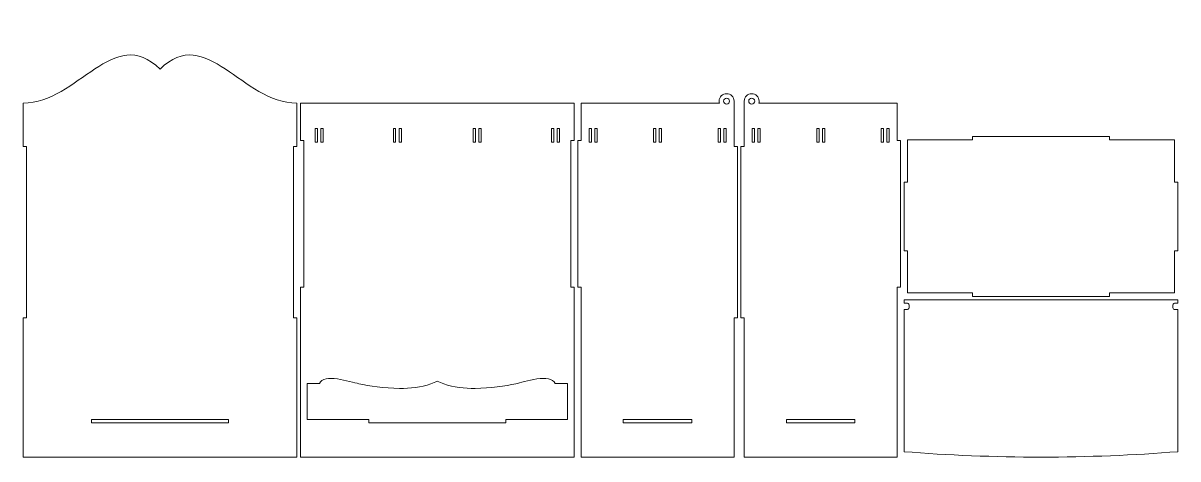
# Model space of a CAD drawing. Header units: millimetres. Extents: x -1461 to 1461, y -779 to 779.
# Drawn here: x 449 to 1461, y -773 to -391 of the extents above; entities that cross this region are included whole.
import ezdxf

# ---------------------------------------------------------------- set-up
doc = ezdxf.new("R2010")
doc.units = ezdxf.units.MM
doc.header["$MEASUREMENT"] = 0
doc.layers.add('Camada 1', color=7, linetype='Continuous')

msp = doc.modelspace()

# ---------------------------------------------------------------- linework, layer by layer
at = {"layer": 'Camada 1', "color": 250, "lineweight": 20}
for points, knots in [([(451.8606, -499.1562), (451.8606, -499.1562), (451.8606, -649.1561), (451.8606, -649.1561), (451.8606, -649.1561), (451.8606, -649.1561), (448.8606, -649.1561), (448.8606, -649.1561), (448.8606, -649.1561), (448.8606, -649.1561), (448.8606, -771.1561), (448.8606, -771.1561), (448.8606, -771.1561), (448.8606, -771.1561), (688.8605, -771.1561), (688.8605, -771.1561), (688.8605, -771.1561), (688.8605, -771.1561), (688.8605, -649.1561), (688.8605, -649.1561), (688.8605, -649.1561), (688.8605, -649.1561), (685.8605, -649.1561), (685.8605, -649.1561), (685.8605, -649.1561), (685.8605, -649.1561), (685.8605, -499.1562), (685.8605, -499.1562), (685.8605, -499.1562), (685.8605, -499.1562), (688.8605, -499.1562), (688.8605, -499.1562), (688.8605, -499.1562), (688.8605, -499.1562), (688.8605, -461.1562), (688.8605, -461.1562), (688.8605, -461.1562), (640.902, -461.1562), (609.3061, -390.972), (568.8606, -431.4175), (568.8606, -431.4175), (528.4151, -390.972), (496.8192, -461.1562), (448.8606, -461.1562), (448.8606, -461.1562), (448.8606, -461.1562), (448.8606, -499.1562), (448.8606, -499.1562), (448.8606, -499.1562), (448.8606, -499.1562), (451.8606, -499.1562), (451.8606, -499.1562)], [0, 0, 0, 0, 0.071428571, 0.071428571, 0.071428571, 0.071428571, 0.142857143, 0.142857143, 0.142857143, 0.142857143, 0.214285714, 0.214285714, 0.214285714, 0.214285714, 0.285714286, 0.285714286, 0.285714286, 0.285714286, 0.357142857, 0.357142857, 0.357142857, 0.357142857, 0.428571429, 0.428571429, 0.428571429, 0.428571429, 0.5, 0.5, 0.5, 0.5, 0.571428571, 0.571428571, 0.571428571, 0.571428571, 0.642857143, 0.642857143, 0.642857143, 0.642857143, 0.714285714, 0.714285714, 0.714285714, 0.714285714, 0.785714286, 0.785714286, 0.785714286, 0.785714286, 0.857142857, 0.857142857, 0.857142857, 0.857142857, 1, 1, 1, 1]), ([(1071.8605, -771.1561), (1071.8605, -771.1561), (1071.8605, -649.1561), (1071.8605, -649.1561), (1071.8605, -649.1561), (1071.8605, -649.1561), (1074.8605, -649.1561), (1074.8605, -649.1561), (1074.8605, -649.1561), (1074.8605, -649.1561), (1074.8605, -499.1561), (1074.8605, -499.1561), (1074.8605, -499.1561), (1074.8605, -499.1561), (1071.8605, -499.1561), (1071.8605, -499.1561), (1071.8605, -499.1561), (1071.8605, -499.1561), (1071.8605, -459.3252), (1071.8605, -459.3252), (1071.8605, -459.3252), (1071.8605, -455.7279), (1068.9443, -452.8117), (1065.347, -452.8117), (1065.347, -452.8117), (1061.7497, -452.8117), (1058.8335, -455.7279), (1058.8335, -459.3252), (1058.8335, -459.3252), (1058.8335, -459.9609), (1058.9247, -460.5753), (1059.0944, -461.1561), (1059.0944, -461.1561), (1059.0944, -461.1561), (937.8605, -461.1561), (937.8605, -461.1561), (937.8605, -461.1561), (937.8605, -461.1561), (937.8605, -493.7275), (937.8605, -493.7275), (937.8605, -493.7275), (937.8605, -493.7275), (934.8605, -493.7275), (934.8605, -493.7275), (934.8605, -493.7275), (934.8605, -493.7275), (934.8605, -622.2989), (934.8605, -622.2989), (934.8605, -622.2989), (934.8605, -622.2989), (937.8605, -622.2989), (937.8605, -622.2989), (937.8605, -622.2989), (937.8605, -622.2989), (937.8605, -741.1561), (937.8605, -741.1561), (937.8605, -741.1561), (937.8605, -741.1561), (937.8605, -771.1561), (937.8605, -771.1561), (937.8605, -771.1561), (937.8605, -771.1561), (1071.8605, -771.1561), (1071.8605, -771.1561)], [0, 0, 0, 0, 0.058823529, 0.058823529, 0.058823529, 0.058823529, 0.117647059, 0.117647059, 0.117647059, 0.117647059, 0.176470588, 0.176470588, 0.176470588, 0.176470588, 0.235294118, 0.235294118, 0.235294118, 0.235294118, 0.294117647, 0.294117647, 0.294117647, 0.294117647, 0.352941176, 0.352941176, 0.352941176, 0.352941176, 0.411764706, 0.411764706, 0.411764706, 0.411764706, 0.470588235, 0.470588235, 0.470588235, 0.470588235, 0.529411765, 0.529411765, 0.529411765, 0.529411765, 0.588235294, 0.588235294, 0.588235294, 0.588235294, 0.647058824, 0.647058824, 0.647058824, 0.647058824, 0.705882353, 0.705882353, 0.705882353, 0.705882353, 0.764705882, 0.764705882, 0.764705882, 0.764705882, 0.823529412, 0.823529412, 0.823529412, 0.823529412, 0.882352941, 0.882352941, 0.882352941, 0.882352941, 1, 1, 1, 1]), ([(1080.8605, -771.1561), (1080.8605, -771.1561), (1080.8605, -649.1561), (1080.8605, -649.1561), (1080.8605, -649.1561), (1080.8605, -649.1561), (1077.8605, -649.1561), (1077.8605, -649.1561), (1077.8605, -649.1561), (1077.8605, -649.1561), (1077.8605, -499.1561), (1077.8605, -499.1561), (1077.8605, -499.1561), (1077.8605, -499.1561), (1080.8605, -499.1561), (1080.8605, -499.1561), (1080.8605, -499.1561), (1080.8605, -499.1561), (1080.8605, -459.3252), (1080.8605, -459.3252), (1080.8605, -459.3252), (1080.8605, -455.7279), (1083.7767, -452.8117), (1087.374, -452.8117), (1087.374, -452.8117), (1090.9713, -452.8117), (1093.8875, -455.7279), (1093.8875, -459.3252), (1093.8875, -459.3252), (1093.8875, -459.9609), (1093.7963, -460.5753), (1093.6266, -461.1561), (1093.6266, -461.1561), (1093.6266, -461.1561), (1214.8605, -461.1561), (1214.8605, -461.1561), (1214.8605, -461.1561), (1214.8605, -461.1561), (1214.8605, -493.7275), (1214.8605, -493.7275), (1214.8605, -493.7275), (1214.8605, -493.7275), (1217.8605, -493.7275), (1217.8605, -493.7275), (1217.8605, -493.7275), (1217.8605, -493.7275), (1217.8605, -622.2989), (1217.8605, -622.2989), (1217.8605, -622.2989), (1217.8605, -622.2989), (1214.8605, -622.2989), (1214.8605, -622.2989), (1214.8605, -622.2989), (1214.8605, -622.2989), (1214.8605, -741.1561), (1214.8605, -741.1561), (1214.8605, -741.1561), (1214.8605, -741.1561), (1214.8605, -771.1561), (1214.8605, -771.1561), (1214.8605, -771.1561), (1214.8605, -771.1561), (1080.8605, -771.1561), (1080.8605, -771.1561)], [0, 0, 0, 0, 0.058823529, 0.058823529, 0.058823529, 0.058823529, 0.117647059, 0.117647059, 0.117647059, 0.117647059, 0.176470588, 0.176470588, 0.176470588, 0.176470588, 0.235294118, 0.235294118, 0.235294118, 0.235294118, 0.294117647, 0.294117647, 0.294117647, 0.294117647, 0.352941176, 0.352941176, 0.352941176, 0.352941176, 0.411764706, 0.411764706, 0.411764706, 0.411764706, 0.470588235, 0.470588235, 0.470588235, 0.470588235, 0.529411765, 0.529411765, 0.529411765, 0.529411765, 0.588235294, 0.588235294, 0.588235294, 0.588235294, 0.647058824, 0.647058824, 0.647058824, 0.647058824, 0.705882353, 0.705882353, 0.705882353, 0.705882353, 0.764705882, 0.764705882, 0.764705882, 0.764705882, 0.823529412, 0.823529412, 0.823529412, 0.823529412, 0.882352941, 0.882352941, 0.882352941, 0.882352941, 1, 1, 1, 1]), ([(691.8605, -622.2989), (691.8605, -622.2989), (691.8605, -771.1561), (691.8605, -771.1561), (691.8605, -771.1561), (691.8605, -771.1561), (931.8605, -771.1561), (931.8605, -771.1561), (931.8605, -771.1561), (931.8605, -771.1561), (931.8605, -622.2989), (931.8605, -622.2989), (931.8605, -622.2989), (931.8605, -622.2989), (928.8605, -622.2989), (928.8605, -622.2989), (928.8605, -622.2989), (928.8605, -622.2989), (928.8605, -493.7275), (928.8605, -493.7275), (928.8605, -493.7275), (928.8605, -493.7275), (931.8605, -493.7275), (931.8605, -493.7275), (931.8605, -493.7275), (931.8605, -493.7275), (931.8605, -461.1561), (931.8605, -461.1561), (931.8605, -461.1561), (931.8605, -461.1561), (691.8605, -461.1561), (691.8605, -461.1561), (691.8605, -461.1561), (691.8605, -461.1561), (691.8605, -493.7275), (691.8605, -493.7275), (691.8605, -493.7275), (691.8605, -493.7275), (694.8605, -493.7275), (694.8605, -493.7275), (694.8605, -493.7275), (694.8605, -493.7275), (694.8605, -622.2989), (694.8605, -622.2989), (694.8605, -622.2989), (694.8605, -622.2989), (691.8605, -622.2989), (691.8605, -622.2989)], [0, 0, 0, 0, 0.076923077, 0.076923077, 0.076923077, 0.076923077, 0.153846154, 0.153846154, 0.153846154, 0.153846154, 0.230769231, 0.230769231, 0.230769231, 0.230769231, 0.307692308, 0.307692308, 0.307692308, 0.307692308, 0.384615385, 0.384615385, 0.384615385, 0.384615385, 0.461538462, 0.461538462, 0.461538462, 0.461538462, 0.538461538, 0.538461538, 0.538461538, 0.538461538, 0.615384615, 0.615384615, 0.615384615, 0.615384615, 0.692307692, 0.692307692, 0.692307692, 0.692307692, 0.769230769, 0.769230769, 0.769230769, 0.769230769, 0.846153846, 0.846153846, 0.846153846, 0.846153846, 1, 1, 1, 1]), ([(1067.9605, -459.3252), (1067.9605, -460.7686), (1066.7904, -461.9387), (1065.347, -461.9387), (1065.347, -461.9387), (1063.9036, -461.9387), (1062.7335, -460.7686), (1062.7335, -459.3252), (1062.7335, -459.3252), (1062.7335, -457.8818), (1063.9036, -456.7117), (1065.347, -456.7117), (1065.347, -456.7117), (1066.7904, -456.7117), (1067.9605, -457.8818), (1067.9605, -459.3252)], [0, 0, 0, 0, 0.2, 0.2, 0.2, 0.2, 0.4, 0.4, 0.4, 0.4, 0.6, 0.6, 0.6, 0.6, 1, 1, 1, 1]), ([(1084.7605, -459.3252), (1084.7605, -460.7686), (1085.9306, -461.9387), (1087.374, -461.9387), (1087.374, -461.9387), (1088.8174, -461.9387), (1089.9875, -460.7686), (1089.9875, -459.3252), (1089.9875, -459.3252), (1089.9875, -457.8818), (1088.8174, -456.7117), (1087.374, -456.7117), (1087.374, -456.7117), (1085.9306, -456.7117), (1084.7605, -457.8818), (1084.7605, -459.3252)], [0, 0, 0, 0, 0.2, 0.2, 0.2, 0.2, 0.4, 0.4, 0.4, 0.4, 0.6, 0.6, 0.6, 0.6, 1, 1, 1, 1]), ([(704.8419, -483.1561), (704.8419, -483.1561), (706.8419, -483.1561), (706.8419, -483.1561), (706.8419, -483.1561), (706.8419, -483.1561), (706.8419, -495.1561), (706.8419, -495.1561), (706.8419, -495.1561), (706.8419, -495.1561), (704.8419, -495.1561), (704.8419, -495.1561), (704.8419, -495.1561), (704.8419, -495.1561), (704.8419, -483.1561), (704.8419, -483.1561)], [0, 0, 0, 0, 0.2, 0.2, 0.2, 0.2, 0.4, 0.4, 0.4, 0.4, 0.6, 0.6, 0.6, 0.6, 1, 1, 1, 1]), ([(709.8419, -483.1561), (709.8419, -483.1561), (711.8419, -483.1561), (711.8419, -483.1561), (711.8419, -483.1561), (711.8419, -483.1561), (711.8419, -495.1561), (711.8419, -495.1561), (711.8419, -495.1561), (711.8419, -495.1561), (709.8419, -495.1561), (709.8419, -495.1561), (709.8419, -495.1561), (709.8419, -495.1561), (709.8419, -483.1561), (709.8419, -483.1561)], [0, 0, 0, 0, 0.2, 0.2, 0.2, 0.2, 0.4, 0.4, 0.4, 0.4, 0.6, 0.6, 0.6, 0.6, 1, 1, 1, 1]), ([(773.3543, -483.1561), (773.3543, -483.1561), (775.3543, -483.1561), (775.3543, -483.1561), (775.3543, -483.1561), (775.3543, -483.1561), (775.3543, -495.1561), (775.3543, -495.1561), (775.3543, -495.1561), (775.3543, -495.1561), (773.3543, -495.1561), (773.3543, -495.1561), (773.3543, -495.1561), (773.3543, -495.1561), (773.3543, -483.1561), (773.3543, -483.1561)], [0, 0, 0, 0, 0.2, 0.2, 0.2, 0.2, 0.4, 0.4, 0.4, 0.4, 0.6, 0.6, 0.6, 0.6, 1, 1, 1, 1]), ([(778.3543, -483.1561), (778.3543, -483.1561), (780.3543, -483.1561), (780.3543, -483.1561), (780.3543, -483.1561), (780.3543, -483.1561), (780.3543, -495.1561), (780.3543, -495.1561), (780.3543, -495.1561), (780.3543, -495.1561), (778.3543, -495.1561), (778.3543, -495.1561), (778.3543, -495.1561), (778.3543, -495.1561), (778.3543, -483.1561), (778.3543, -483.1561)], [0, 0, 0, 0, 0.2, 0.2, 0.2, 0.2, 0.4, 0.4, 0.4, 0.4, 0.6, 0.6, 0.6, 0.6, 1, 1, 1, 1]), ([(843.3667, -483.1561), (843.3667, -483.1561), (845.3667, -483.1561), (845.3667, -483.1561), (845.3667, -483.1561), (845.3667, -483.1561), (845.3667, -495.1561), (845.3667, -495.1561), (845.3667, -495.1561), (845.3667, -495.1561), (843.3667, -495.1561), (843.3667, -495.1561), (843.3667, -495.1561), (843.3667, -495.1561), (843.3667, -483.1561), (843.3667, -483.1561)], [0, 0, 0, 0, 0.2, 0.2, 0.2, 0.2, 0.4, 0.4, 0.4, 0.4, 0.6, 0.6, 0.6, 0.6, 1, 1, 1, 1]), ([(848.3667, -483.1561), (848.3667, -483.1561), (850.3667, -483.1561), (850.3667, -483.1561), (850.3667, -483.1561), (850.3667, -483.1561), (850.3667, -495.1561), (850.3667, -495.1561), (850.3667, -495.1561), (850.3667, -495.1561), (848.3667, -495.1561), (848.3667, -495.1561), (848.3667, -495.1561), (848.3667, -495.1561), (848.3667, -483.1561), (848.3667, -483.1561)], [0, 0, 0, 0, 0.2, 0.2, 0.2, 0.2, 0.4, 0.4, 0.4, 0.4, 0.6, 0.6, 0.6, 0.6, 1, 1, 1, 1]), ([(911.8791, -483.1561), (911.8791, -483.1561), (913.8791, -483.1561), (913.8791, -483.1561), (913.8791, -483.1561), (913.8791, -483.1561), (913.8791, -495.1561), (913.8791, -495.1561), (913.8791, -495.1561), (913.8791, -495.1561), (911.8791, -495.1561), (911.8791, -495.1561), (911.8791, -495.1561), (911.8791, -495.1561), (911.8791, -483.1561), (911.8791, -483.1561)], [0, 0, 0, 0, 0.2, 0.2, 0.2, 0.2, 0.4, 0.4, 0.4, 0.4, 0.6, 0.6, 0.6, 0.6, 1, 1, 1, 1]), ([(916.8791, -483.1561), (916.8791, -483.1561), (918.8791, -483.1561), (918.8791, -483.1561), (918.8791, -483.1561), (918.8791, -483.1561), (918.8791, -495.1561), (918.8791, -495.1561), (918.8791, -495.1561), (918.8791, -495.1561), (916.8791, -495.1561), (916.8791, -495.1561), (916.8791, -495.1561), (916.8791, -495.1561), (916.8791, -483.1561), (916.8791, -483.1561)], [0, 0, 0, 0, 0.2, 0.2, 0.2, 0.2, 0.4, 0.4, 0.4, 0.4, 0.6, 0.6, 0.6, 0.6, 1, 1, 1, 1]), ([(944.8419, -483.1561), (944.8419, -483.1561), (944.8419, -495.1561), (944.8419, -495.1561), (944.8419, -495.1561), (944.8419, -495.1561), (946.8419, -495.1561), (946.8419, -495.1561), (946.8419, -495.1561), (946.8419, -495.1561), (946.8419, -483.1561), (946.8419, -483.1561), (946.8419, -483.1561), (946.8419, -483.1561), (944.8419, -483.1561), (944.8419, -483.1561)], [0, 0, 0, 0, 0.2, 0.2, 0.2, 0.2, 0.4, 0.4, 0.4, 0.4, 0.6, 0.6, 0.6, 0.6, 1, 1, 1, 1]), ([(949.8419, -483.1561), (949.8419, -483.1561), (949.8419, -495.1561), (949.8419, -495.1561), (949.8419, -495.1561), (949.8419, -495.1561), (951.8419, -495.1561), (951.8419, -495.1561), (951.8419, -495.1561), (951.8419, -495.1561), (951.8419, -483.1561), (951.8419, -483.1561), (951.8419, -483.1561), (951.8419, -483.1561), (949.8419, -483.1561), (949.8419, -483.1561)], [0, 0, 0, 0, 0.2, 0.2, 0.2, 0.2, 0.4, 0.4, 0.4, 0.4, 0.6, 0.6, 0.6, 0.6, 1, 1, 1, 1]), ([(1003.3609, -483.1561), (1003.3609, -483.1561), (1003.3609, -495.1561), (1003.3609, -495.1561), (1003.3609, -495.1561), (1003.3609, -495.1561), (1001.3609, -495.1561), (1001.3609, -495.1561), (1001.3609, -495.1561), (1001.3609, -495.1561), (1001.3609, -483.1561), (1001.3609, -483.1561), (1001.3609, -483.1561), (1001.3609, -483.1561), (1003.3609, -483.1561), (1003.3609, -483.1561)], [0, 0, 0, 0, 0.2, 0.2, 0.2, 0.2, 0.4, 0.4, 0.4, 0.4, 0.6, 0.6, 0.6, 0.6, 1, 1, 1, 1]), ([(1008.3609, -483.1561), (1008.3609, -483.1561), (1008.3609, -495.1561), (1008.3609, -495.1561), (1008.3609, -495.1561), (1008.3609, -495.1561), (1006.3609, -495.1561), (1006.3609, -495.1561), (1006.3609, -495.1561), (1006.3609, -495.1561), (1006.3609, -483.1561), (1006.3609, -483.1561), (1006.3609, -483.1561), (1006.3609, -483.1561), (1008.3609, -483.1561), (1008.3609, -483.1561)], [0, 0, 0, 0, 0.2, 0.2, 0.2, 0.2, 0.4, 0.4, 0.4, 0.4, 0.6, 0.6, 0.6, 0.6, 1, 1, 1, 1]), ([(1059.8795, -483.1561), (1059.8795, -483.1561), (1059.8795, -495.1561), (1059.8795, -495.1561), (1059.8795, -495.1561), (1059.8795, -495.1561), (1057.8795, -495.1561), (1057.8795, -495.1561), (1057.8795, -495.1561), (1057.8795, -495.1561), (1057.8795, -483.1561), (1057.8795, -483.1561), (1057.8795, -483.1561), (1057.8795, -483.1561), (1059.8795, -483.1561), (1059.8795, -483.1561)], [0, 0, 0, 0, 0.2, 0.2, 0.2, 0.2, 0.4, 0.4, 0.4, 0.4, 0.6, 0.6, 0.6, 0.6, 1, 1, 1, 1]), ([(1064.8795, -483.1561), (1064.8795, -483.1561), (1064.8795, -495.1561), (1064.8795, -495.1561), (1064.8795, -495.1561), (1064.8795, -495.1561), (1062.8795, -495.1561), (1062.8795, -495.1561), (1062.8795, -495.1561), (1062.8795, -495.1561), (1062.8795, -483.1561), (1062.8795, -483.1561), (1062.8795, -483.1561), (1062.8795, -483.1561), (1064.8795, -483.1561), (1064.8795, -483.1561)], [0, 0, 0, 0, 0.2, 0.2, 0.2, 0.2, 0.4, 0.4, 0.4, 0.4, 0.6, 0.6, 0.6, 0.6, 1, 1, 1, 1]), ([(1087.8415, -483.1561), (1087.8415, -483.1561), (1087.8415, -495.1561), (1087.8415, -495.1561), (1087.8415, -495.1561), (1087.8415, -495.1561), (1089.8415, -495.1561), (1089.8415, -495.1561), (1089.8415, -495.1561), (1089.8415, -495.1561), (1089.8415, -483.1561), (1089.8415, -483.1561), (1089.8415, -483.1561), (1089.8415, -483.1561), (1087.8415, -483.1561), (1087.8415, -483.1561)], [0, 0, 0, 0, 0.2, 0.2, 0.2, 0.2, 0.4, 0.4, 0.4, 0.4, 0.6, 0.6, 0.6, 0.6, 1, 1, 1, 1]), ([(1092.8415, -483.1561), (1092.8415, -483.1561), (1092.8415, -495.1561), (1092.8415, -495.1561), (1092.8415, -495.1561), (1092.8415, -495.1561), (1094.8415, -495.1561), (1094.8415, -495.1561), (1094.8415, -495.1561), (1094.8415, -495.1561), (1094.8415, -483.1561), (1094.8415, -483.1561), (1094.8415, -483.1561), (1094.8415, -483.1561), (1092.8415, -483.1561), (1092.8415, -483.1561)], [0, 0, 0, 0, 0.2, 0.2, 0.2, 0.2, 0.4, 0.4, 0.4, 0.4, 0.6, 0.6, 0.6, 0.6, 1, 1, 1, 1]), ([(1146.3605, -483.1561), (1146.3605, -483.1561), (1146.3605, -495.1561), (1146.3605, -495.1561), (1146.3605, -495.1561), (1146.3605, -495.1561), (1144.3605, -495.1561), (1144.3605, -495.1561), (1144.3605, -495.1561), (1144.3605, -495.1561), (1144.3605, -483.1561), (1144.3605, -483.1561), (1144.3605, -483.1561), (1144.3605, -483.1561), (1146.3605, -483.1561), (1146.3605, -483.1561)], [0, 0, 0, 0, 0.2, 0.2, 0.2, 0.2, 0.4, 0.4, 0.4, 0.4, 0.6, 0.6, 0.6, 0.6, 1, 1, 1, 1]), ([(1151.3605, -483.1561), (1151.3605, -483.1561), (1151.3605, -495.1561), (1151.3605, -495.1561), (1151.3605, -495.1561), (1151.3605, -495.1561), (1149.3605, -495.1561), (1149.3605, -495.1561), (1149.3605, -495.1561), (1149.3605, -495.1561), (1149.3605, -483.1561), (1149.3605, -483.1561), (1149.3605, -483.1561), (1149.3605, -483.1561), (1151.3605, -483.1561), (1151.3605, -483.1561)], [0, 0, 0, 0, 0.2, 0.2, 0.2, 0.2, 0.4, 0.4, 0.4, 0.4, 0.6, 0.6, 0.6, 0.6, 1, 1, 1, 1]), ([(1202.8791, -483.1561), (1202.8791, -483.1561), (1202.8791, -495.1561), (1202.8791, -495.1561), (1202.8791, -495.1561), (1202.8791, -495.1561), (1200.8791, -495.1561), (1200.8791, -495.1561), (1200.8791, -495.1561), (1200.8791, -495.1561), (1200.8791, -483.1561), (1200.8791, -483.1561), (1200.8791, -483.1561), (1200.8791, -483.1561), (1202.8791, -483.1561), (1202.8791, -483.1561)], [0, 0, 0, 0, 0.2, 0.2, 0.2, 0.2, 0.4, 0.4, 0.4, 0.4, 0.6, 0.6, 0.6, 0.6, 1, 1, 1, 1]), ([(1207.8791, -483.1561), (1207.8791, -483.1561), (1207.8791, -495.1561), (1207.8791, -495.1561), (1207.8791, -495.1561), (1207.8791, -495.1561), (1205.8791, -495.1561), (1205.8791, -495.1561), (1205.8791, -495.1561), (1205.8791, -495.1561), (1205.8791, -483.1561), (1205.8791, -483.1561), (1205.8791, -483.1561), (1205.8791, -483.1561), (1207.8791, -483.1561), (1207.8791, -483.1561)], [0, 0, 0, 0, 0.2, 0.2, 0.2, 0.2, 0.4, 0.4, 0.4, 0.4, 0.6, 0.6, 0.6, 0.6, 1, 1, 1, 1]), ([(1223.8605, -627.3353), (1223.8605, -627.3353), (1280.8605, -627.3353), (1280.8605, -627.3353), (1280.8605, -627.3353), (1280.8605, -627.3353), (1280.8605, -630.3353), (1280.8605, -630.3353), (1280.8605, -630.3353), (1280.8605, -630.3353), (1400.8605, -630.3353), (1400.8605, -630.3353), (1400.8605, -630.3353), (1400.8605, -630.3353), (1400.8605, -627.3353), (1400.8605, -627.3353), (1400.8605, -627.3353), (1400.8605, -627.3353), (1457.8605, -627.3353), (1457.8605, -627.3353), (1457.8605, -627.3353), (1457.8605, -627.3353), (1457.8605, -590.3353), (1457.8605, -590.3353), (1457.8605, -590.3353), (1457.8605, -590.3353), (1460.8605, -590.3353), (1460.8605, -590.3353), (1460.8605, -590.3353), (1460.8605, -590.3353), (1460.8605, -530.3353), (1460.8605, -530.3353), (1460.8605, -530.3353), (1460.8605, -530.3353), (1457.8605, -530.3353), (1457.8605, -530.3353), (1457.8605, -530.3353), (1457.8605, -530.3353), (1457.8605, -493.3353), (1457.8605, -493.3353), (1457.8605, -493.3353), (1457.8605, -493.3353), (1400.8605, -493.3353), (1400.8605, -493.3353), (1400.8605, -493.3353), (1400.8605, -493.3353), (1400.8605, -490.3353), (1400.8605, -490.3353), (1400.8605, -490.3353), (1400.8605, -490.3353), (1280.8605, -490.3353), (1280.8605, -490.3353), (1280.8605, -490.3353), (1280.8605, -490.3353), (1280.8605, -493.3353), (1280.8605, -493.3353), (1280.8605, -493.3353), (1280.8605, -493.3353), (1223.8605, -493.3353), (1223.8605, -493.3353), (1223.8605, -493.3353), (1223.8605, -493.3353), (1223.8605, -530.3353), (1223.8605, -530.3353), (1223.8605, -530.3353), (1223.8605, -530.3353), (1220.8605, -530.3353), (1220.8605, -530.3353), (1220.8605, -530.3353), (1220.8605, -530.3353), (1220.8605, -590.3353), (1220.8605, -590.3353), (1220.8605, -590.3353), (1220.8605, -590.3353), (1223.8605, -590.3353), (1223.8605, -590.3353), (1223.8605, -590.3353), (1223.8605, -590.3353), (1223.8605, -627.3353), (1223.8605, -627.3353)], [0, 0, 0, 0, 0.047619048, 0.047619048, 0.047619048, 0.047619048, 0.095238095, 0.095238095, 0.095238095, 0.095238095, 0.142857143, 0.142857143, 0.142857143, 0.142857143, 0.19047619, 0.19047619, 0.19047619, 0.19047619, 0.238095238, 0.238095238, 0.238095238, 0.238095238, 0.285714286, 0.285714286, 0.285714286, 0.285714286, 0.333333333, 0.333333333, 0.333333333, 0.333333333, 0.380952381, 0.380952381, 0.380952381, 0.380952381, 0.428571429, 0.428571429, 0.428571429, 0.428571429, 0.476190476, 0.476190476, 0.476190476, 0.476190476, 0.523809524, 0.523809524, 0.523809524, 0.523809524, 0.571428571, 0.571428571, 0.571428571, 0.571428571, 0.619047619, 0.619047619, 0.619047619, 0.619047619, 0.666666667, 0.666666667, 0.666666667, 0.666666667, 0.714285714, 0.714285714, 0.714285714, 0.714285714, 0.761904762, 0.761904762, 0.761904762, 0.761904762, 0.80952381, 0.80952381, 0.80952381, 0.80952381, 0.857142857, 0.857142857, 0.857142857, 0.857142857, 0.904761905, 0.904761905, 0.904761905, 0.904761905, 1, 1, 1, 1]), ([(1460.8607, -633.3353), (1460.8607, -633.3353), (1220.8603, -633.3353), (1220.8603, -633.3353), (1220.8603, -633.3353), (1220.8603, -633.3353), (1220.8603, -636.358), (1220.8603, -636.358), (1220.8603, -636.358), (1220.8603, -636.358), (1223.8603, -636.358), (1223.8603, -636.358), (1223.8603, -636.358), (1224.7372, -636.358), (1225.4481, -637.5874), (1225.4481, -639.1039), (1225.4481, -639.1039), (1225.4481, -640.5689), (1224.7847, -641.766), (1223.9492, -641.8457), (1223.9492, -641.8457), (1223.9199, -641.8484), (1220.8901, -641.8499), (1220.8603, -641.8499), (1220.8603, -641.8499), (1220.8603, -641.8499), (1220.8603, -766.4099), (1220.8603, -766.4099), (1220.8603, -766.4099), (1297.4741, -772.7382), (1384.2469, -772.7382), (1460.8607, -766.4099), (1460.8607, -766.4099), (1460.8607, -766.4099), (1460.8607, -641.8499), (1460.8607, -641.8499), (1460.8607, -641.8499), (1460.7828, -641.8499), (1457.706, -641.8402), (1457.6313, -641.8215), (1457.6313, -641.8215), (1456.8631, -641.6294), (1456.2729, -640.4858), (1456.2729, -639.1039), (1456.2729, -639.1039), (1456.2729, -637.5874), (1456.9838, -636.358), (1457.8607, -636.358), (1457.8607, -636.358), (1457.8607, -636.358), (1460.8607, -636.358), (1460.8607, -636.358), (1460.8607, -636.358), (1460.8607, -636.358), (1460.8607, -633.3353), (1460.8607, -633.3353)], [0, 0, 0, 0, 0.066666667, 0.066666667, 0.066666667, 0.066666667, 0.133333333, 0.133333333, 0.133333333, 0.133333333, 0.2, 0.2, 0.2, 0.2, 0.266666667, 0.266666667, 0.266666667, 0.266666667, 0.333333333, 0.333333333, 0.333333333, 0.333333333, 0.4, 0.4, 0.4, 0.4, 0.466666667, 0.466666667, 0.466666667, 0.466666667, 0.533333333, 0.533333333, 0.533333333, 0.533333333, 0.6, 0.6, 0.6, 0.6, 0.666666667, 0.666666667, 0.666666667, 0.666666667, 0.733333333, 0.733333333, 0.733333333, 0.733333333, 0.8, 0.8, 0.8, 0.8, 0.866666667, 0.866666667, 0.866666667, 0.866666667, 1, 1, 1, 1]), ([(871.8605, -741.1561), (871.8605, -741.1561), (751.8605, -741.1561), (751.8605, -741.1561), (751.8605, -741.1561), (751.8605, -741.1561), (751.8605, -738.1561), (751.8605, -738.1561), (751.8605, -738.1561), (751.8605, -738.1561), (697.8603, -738.1561), (697.8603, -738.1561), (697.8603, -738.1561), (697.8603, -738.1561), (697.8603, -706.6559), (697.8603, -706.6559), (697.8603, -706.6559), (701.6366, -706.683), (706.2996, -706.7085), (708.6614, -706.7323), (708.6614, -706.7323), (712.0497, -697.3827), (735.4199, -705.1985), (743.1726, -706.9267), (743.1726, -706.9267), (751.9978, -708.8941), (765.484, -710.8037), (778.5719, -710.9769), (778.5719, -710.9769), (788.3597, -711.1068), (797.5051, -710.1819), (806.1545, -706.9888), (806.1545, -706.9888), (808.0804, -706.2778), (809.9818, -705.4543), (811.8602, -704.505), (811.8602, -704.505), (813.7386, -705.4543), (815.64, -706.2778), (817.566, -706.9888), (817.566, -706.9888), (826.2154, -710.1819), (835.3608, -711.1068), (845.1486, -710.9769), (845.1486, -710.9769), (858.2365, -710.8037), (871.7227, -708.8941), (880.548, -706.9267), (880.548, -706.9267), (887.5416, -705.3677), (911.5994, -697.1851), (915.0593, -706.7323), (915.0593, -706.7323), (917.4212, -706.7085), (922.0842, -706.683), (925.8605, -706.6559), (925.8605, -706.6559), (925.8605, -706.6559), (925.8605, -738.1561), (925.8605, -738.1561), (925.8605, -738.1561), (925.8605, -738.1561), (871.8605, -738.1561), (871.8605, -738.1561), (871.8605, -738.1561), (871.8605, -738.1561), (871.8605, -741.1561), (871.8605, -741.1561)], [0, 0, 0, 0, 0.055555556, 0.055555556, 0.055555556, 0.055555556, 0.111111111, 0.111111111, 0.111111111, 0.111111111, 0.166666667, 0.166666667, 0.166666667, 0.166666667, 0.222222222, 0.222222222, 0.222222222, 0.222222222, 0.277777778, 0.277777778, 0.277777778, 0.277777778, 0.333333333, 0.333333333, 0.333333333, 0.333333333, 0.388888889, 0.388888889, 0.388888889, 0.388888889, 0.444444444, 0.444444444, 0.444444444, 0.444444444, 0.5, 0.5, 0.5, 0.5, 0.555555556, 0.555555556, 0.555555556, 0.555555556, 0.611111111, 0.611111111, 0.611111111, 0.611111111, 0.666666667, 0.666666667, 0.666666667, 0.666666667, 0.722222222, 0.722222222, 0.722222222, 0.722222222, 0.777777778, 0.777777778, 0.777777778, 0.777777778, 0.833333333, 0.833333333, 0.833333333, 0.833333333, 0.888888889, 0.888888889, 0.888888889, 0.888888889, 1, 1, 1, 1]), ([(508.8607, -738.1561), (508.8607, -738.1561), (628.8607, -738.1561), (628.8607, -738.1561), (628.8607, -738.1561), (628.8607, -738.1561), (628.8607, -741.1561), (628.8607, -741.1561), (628.8607, -741.1561), (628.8607, -741.1561), (508.8607, -741.1561), (508.8607, -741.1561), (508.8607, -741.1561), (508.8607, -741.1561), (508.8607, -738.1561), (508.8607, -738.1561)], [0, 0, 0, 0, 0.2, 0.2, 0.2, 0.2, 0.4, 0.4, 0.4, 0.4, 0.6, 0.6, 0.6, 0.6, 1, 1, 1, 1]), ([(1034.8605, -738.1561), (1034.8605, -738.1561), (1034.8605, -741.1561), (1034.8605, -741.1561), (1034.8605, -741.1561), (1034.8605, -741.1561), (974.8605, -741.1561), (974.8605, -741.1561), (974.8605, -741.1561), (974.8605, -741.1561), (974.8605, -738.1561), (974.8605, -738.1561), (974.8605, -738.1561), (974.8605, -738.1561), (1034.8605, -738.1561), (1034.8605, -738.1561)], [0, 0, 0, 0, 0.2, 0.2, 0.2, 0.2, 0.4, 0.4, 0.4, 0.4, 0.6, 0.6, 0.6, 0.6, 1, 1, 1, 1]), ([(1117.8605, -738.1561), (1117.8605, -738.1561), (1117.8605, -741.1561), (1117.8605, -741.1561), (1117.8605, -741.1561), (1117.8605, -741.1561), (1177.8605, -741.1561), (1177.8605, -741.1561), (1177.8605, -741.1561), (1177.8605, -741.1561), (1177.8605, -738.1561), (1177.8605, -738.1561), (1177.8605, -738.1561), (1177.8605, -738.1561), (1117.8605, -738.1561), (1117.8605, -738.1561)], [0, 0, 0, 0, 0.2, 0.2, 0.2, 0.2, 0.4, 0.4, 0.4, 0.4, 0.6, 0.6, 0.6, 0.6, 1, 1, 1, 1])]:
    msp.add_open_spline(points, degree=3, knots=knots, dxfattribs=at)

doc.saveas('drawing.dxf')
